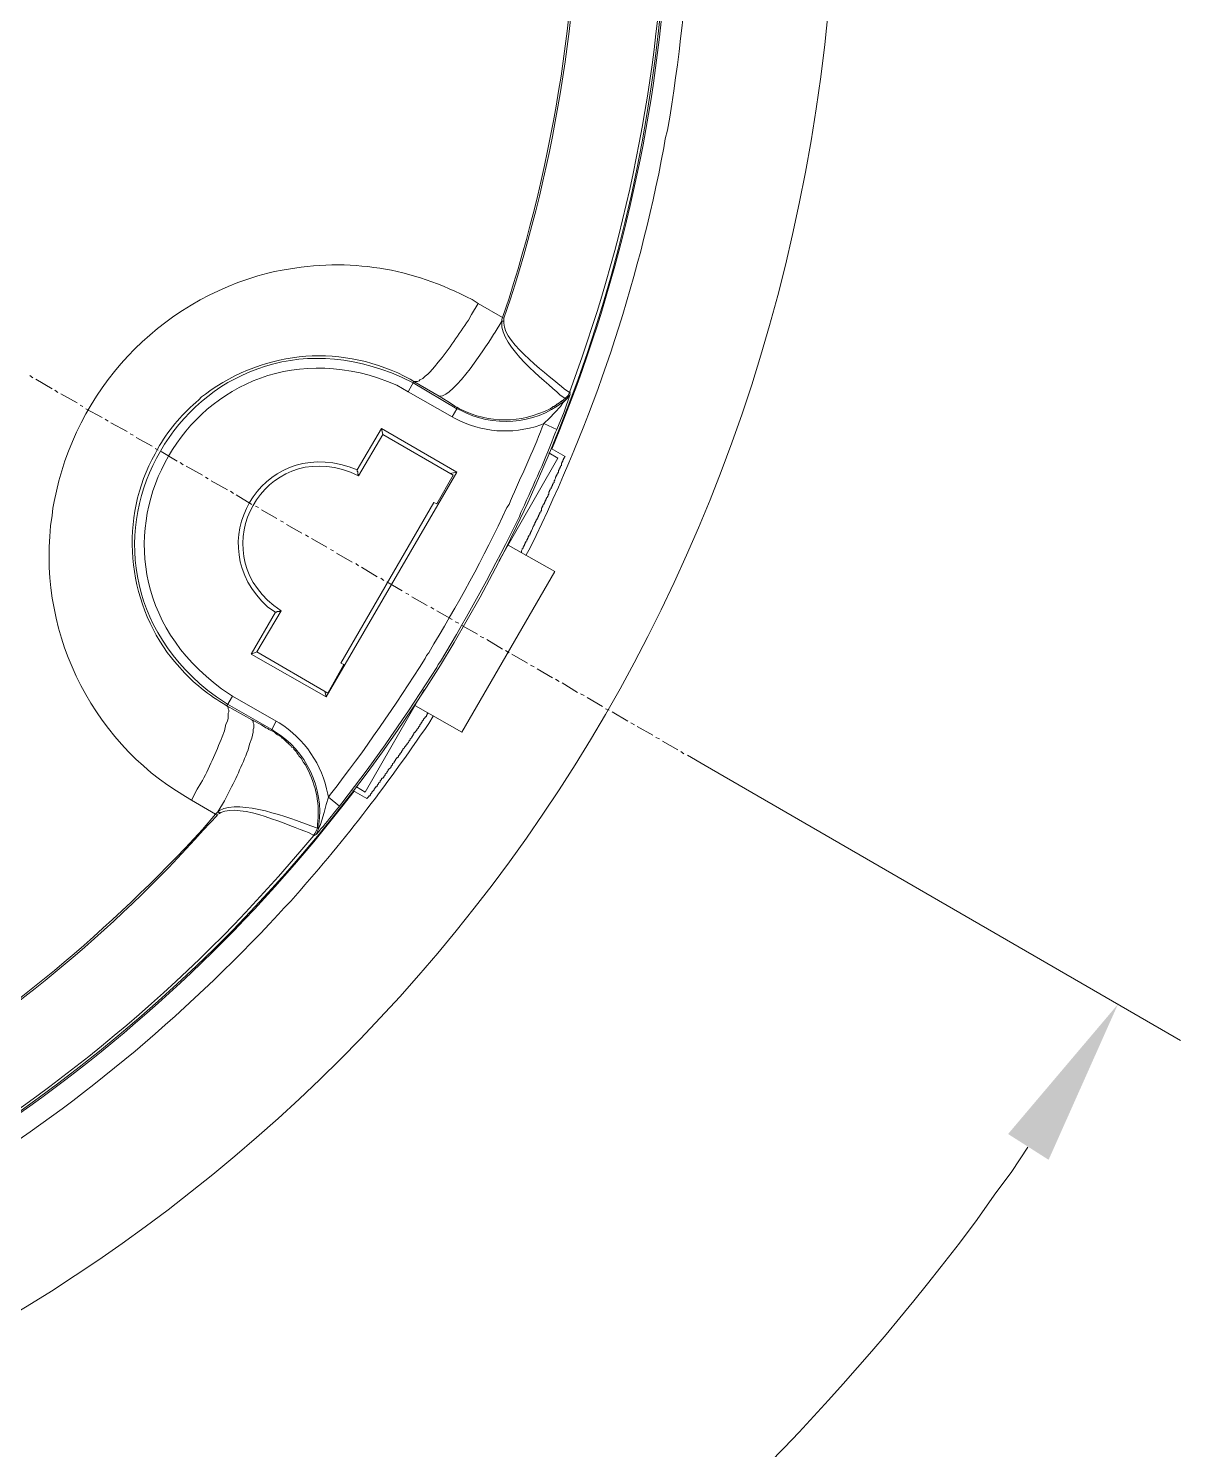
# Model space of a CAD drawing. Header units: millimetres. Extents: x 34 to 394, y 0 to 133.
# Drawn here: x 361.19 to 394.27, y 22.98 to 63.8 of the extents above; entities that cross this region are included whole.
import ezdxf

# ---------------------------------------------------------------- set-up
doc = ezdxf.new("R2010")
doc.units = ezdxf.units.MM

msp = doc.modelspace()

# ---------------------------------------------------------------- hatches: boundary and pattern name
h = msp.add_hatch(color=7)
h.dxf.hatch_style = 2
h.paths.add_polyline_path([(392.472898, 35.770995), (389.3191, 32.045697), (390.483196, 31.304899)])

# ---------------------------------------------------------------- linework, layer by layer
at = {"color": 7, "lineweight": 20}
for points in [[(374.100196, 55.900495), (374.798696, 55.498399)], [(374.7776, 55.392495), (374.7776, 55.434899), (374.798696, 55.498399)], [(374.7776, 55.392601), (374.8411, 55.392601)], [(374.8411, 55.477197), (374.798696, 55.498399)], [(374.8411, 55.477197), (374.8411, 55.392495)], [(361.3156, 53.762697), (361.230898, 53.826197)], [(361.865898, 53.445197), (361.400196, 53.720399)], [(372.089398, 53.360601), (372.258696, 53.656899)], [(373.486398, 52.873697), (372.2376, 53.614601)], [(372.978398, 53.233601), (372.258696, 53.656899)], [(362.035196, 53.339399), (361.9506, 53.402899)], [(362.5856, 53.043101), (362.119898, 53.297101)], [(372.089398, 53.360601), (373.359398, 52.640899)], [(372.978398, 53.233495), (373.232398, 53.085399), (373.422898, 52.958399), (373.4441, 52.937197), (373.486398, 52.915995)], [(375.9841, 52.450399), (376.153398, 52.598495), (376.3016, 52.767899), (376.470898, 52.937197), (376.534398, 53.042995), (376.6191, 53.127697)], [(376.2381, 52.916101), (376.259196, 52.937197), (376.280398, 52.937197), (376.3016, 52.958399), (376.322696, 52.958399), (376.322696, 52.979601), (376.343898, 52.979601), (376.3651, 53.000697), (376.386196, 53.000697), (376.386196, 53.021899), (376.407398, 53.021899), (376.4286, 53.043101), (376.449696, 53.043101), (376.449696, 53.064197), (376.470898, 53.064197), (376.470898, 53.085399), (376.4921, 53.085399), (376.513196, 53.106601), (376.534398, 53.106601), (376.576696, 53.148899), (376.597898, 53.170101)], [(376.3651, 52.280995), (376.576696, 52.788995), (376.7461, 53.296995)], [(376.724898, 53.339399), (376.6826, 53.254697), (376.597898, 53.169995)], [(376.724898, 53.339399), (376.6826, 53.254697), (376.597898, 53.169995)], [(376.597898, 53.170101), (376.6191, 53.127697)], [(376.7461, 53.296995), (376.724898, 53.254697), (376.6826, 53.212399), (376.661398, 53.169995), (376.6191, 53.127697)], [(376.724898, 53.339399), (376.7461, 53.297101)], [(362.754898, 52.937197), (362.670196, 52.979601)], [(363.305196, 52.619697), (362.8396, 52.873697)], [(373.486398, 52.873697), (373.359398, 52.640899)], [(373.486398, 52.873697), (373.486398, 52.916101)], [(363.4746, 52.513899), (363.389898, 52.577399)], [(364.024898, 52.217601), (363.559196, 52.471601)], [(370.628898, 51.116899), (371.327398, 52.302197)], [(371.327398, 52.302197), (373.486398, 51.053399)], [(371.327398, 52.302197), (371.369696, 52.132899)], [(375.9841, 52.450399), (376.3651, 52.281101)], [(364.194196, 52.111697), (364.1096, 52.154101)], [(364.7446, 51.794197), (364.278898, 52.048197)], [(370.671196, 50.947601), (371.369696, 52.132899)], [(371.369696, 52.132899), (373.3806, 50.968697)], [(364.913898, 51.688399), (364.829196, 51.730697)], [(365.464196, 51.370899), (364.9986, 51.646101)], [(374.692898, 48.492197), (376.386196, 51.455601)], [(376.386196, 51.455601), (376.132196, 51.603697)], [(376.195696, 51.730697), (376.597898, 51.497899)], [(365.6336, 51.265101), (365.548898, 51.328601)], [(366.183898, 50.968697), (365.718196, 51.222697)], [(373.486398, 51.053399), (369.739898, 44.597601)], [(370.671196, 50.947601), (370.671196, 50.989899), (370.6501, 50.989899), (370.6501, 51.074601), (370.628898, 51.074601), (370.628898, 51.116899)], [(373.486398, 51.053399), (373.295898, 51.011101)], [(366.353196, 50.862899), (366.2686, 50.905197)], [(366.9036, 50.545399), (366.437898, 50.799399)], [(372.914898, 50.143197), (373.3806, 50.968697)], [(367.072898, 50.439601), (366.988196, 50.503101)], [(367.6021, 50.122101), (367.1576, 50.397197)], [(367.7926, 50.037399), (367.707898, 50.079697)], [(368.321696, 49.719899), (367.877196, 49.973899)], [(372.830196, 50.185601), (370.163196, 45.571197)], [(372.830196, 50.185601), (372.914898, 50.143197)], [(368.512196, 49.614101), (368.4276, 49.656399)], [(369.041398, 49.296601), (368.596898, 49.550601)], [(369.231898, 49.190697), (369.147196, 49.254197)], [(369.7611, 48.894399), (369.3166, 49.148399)], [(369.9516, 48.788601), (369.866898, 48.830899)], [(370.480696, 48.471101), (370.036196, 48.725101)], [(374.9681, 48.957899), (376.3016, 48.195899)], [(370.671196, 48.365197), (370.5866, 48.428697)], [(371.200398, 48.047697), (370.755898, 48.322899)], [(373.6346, 43.581601), (376.3016, 48.195899)], [(371.390898, 47.941899), (371.306196, 48.005399)], [(371.9201, 47.645601), (371.4756, 47.899601)], [(372.1106, 47.539697), (372.025898, 47.582101)], [(372.639696, 47.222197), (372.195196, 47.476197)], [(367.580898, 45.825197), (368.279398, 47.031697)], [(367.750196, 45.888697), (368.448696, 47.074101)], [(368.279398, 47.031697), (368.321696, 47.031697), (368.321696, 47.052899), (368.406398, 47.052899), (368.406398, 47.074101), (368.448696, 47.074101)], [(372.830196, 47.116399), (372.7456, 47.179899)], [(373.359398, 46.820101), (372.914898, 47.074101)], [(373.549898, 46.714197), (373.4441, 46.756601)], [(374.0791, 46.396697), (373.6346, 46.650697)], [(374.2696, 46.290899), (374.163696, 46.333197)], [(374.798696, 45.973399), (374.354196, 46.248601)], [(367.580898, 45.825197), (367.750196, 45.888697)], [(369.739898, 44.597601), (367.580898, 45.825197)], [(367.750196, 45.888697), (369.782196, 44.703399)], [(374.989196, 45.867601), (374.883398, 45.931101)], [(375.518398, 45.571197), (375.073898, 45.825197)], [(370.247898, 45.528899), (369.782196, 44.703399)], [(370.247898, 45.528899), (370.163196, 45.571197)], [(375.708898, 45.465399), (375.6031, 45.507697)], [(376.2381, 45.147899), (375.7936, 45.401899)], [(376.4286, 45.042101), (376.322696, 45.105601)], [(376.957696, 44.724601), (376.513196, 44.999697)], [(366.882398, 44.343601), (367.051696, 44.618697)], [(368.3006, 43.899101), (367.051696, 44.618697)], [(369.739898, 44.597601), (369.6976, 44.766899)], [(370.861696, 41.867101), (372.5551, 44.809197)], [(377.148196, 44.639899), (377.042398, 44.682197)], [(377.677398, 44.322399), (377.232898, 44.576399)], [(366.882398, 44.343601), (367.6021, 43.941399)], [(366.9036, 44.385899), (368.1736, 43.666197)], [(373.6346, 43.581601), (372.3011, 44.343601)], [(377.867898, 44.216601), (377.7621, 44.258899)], [(378.3971, 43.899101), (377.9526, 44.174197)], [(368.131196, 43.644995), (368.088898, 43.666197), (368.067696, 43.687399), (368.004196, 43.708495), (367.877196, 43.793197), (367.6021, 43.941399)], [(368.3006, 43.899101), (368.1736, 43.666197)], [(378.5876, 43.793197), (378.481696, 43.856697)], [(379.116696, 43.496899), (378.672196, 43.750899)], [(368.131196, 43.645101), (368.1736, 43.666197)], [(379.307196, 43.391101), (379.201398, 43.433399)], [(379.836398, 43.073601), (379.391898, 43.327601)], [(380.005696, 42.967697), (379.9211, 43.031197)], [(380.6196, 42.629101), (380.1116, 42.925399)], [(380.6196, 42.628995), (394.2721, 34.733899)], [(366.564898, 41.231995), (365.866398, 41.634197)], [(369.528196, 40.829899), (369.5706, 40.935697), (369.612898, 41.062697), (369.676398, 41.274399), (369.739898, 41.507197), (369.803398, 41.718899)], [(370.120898, 41.464899), (369.803398, 41.718899)], [(370.501898, 41.909399), (370.9041, 41.676601)], [(370.607696, 42.015197), (370.861696, 41.867101)], [(366.564898, 41.231995), (366.607196, 41.274399), (366.628398, 41.295495)], [(366.564898, 41.232101), (366.607196, 41.189697)], [(366.670696, 41.253197), (366.628398, 41.231995), (366.607196, 41.189697)], [(366.670696, 41.253197), (366.670696, 41.274399), (366.6496, 41.274399), (366.6496, 41.295601), (366.628398, 41.295601)], [(369.3801, 40.639399), (369.422398, 40.681697), (369.464696, 40.766399), (369.485898, 40.829899)], [(369.3801, 40.618197), (369.422398, 40.681697), (369.464696, 40.766399), (369.485898, 40.829899)], [(369.4436, 40.639399), (369.485898, 40.723995), (369.5071, 40.787495), (369.528196, 40.829899)], [(369.528196, 40.829899), (369.485898, 40.829899)], [(369.4436, 40.639399), (369.3801, 40.639399)]]:
    msp.add_lwpolyline(points, dxfattribs=at)
for points in [[(376.597898, 53.169995), (376.597898, 53.191197), (376.6191, 53.191197), (376.6191, 53.169995)], [(376.724898, 53.339399), (376.724898, 53.360495), (376.7461, 53.360495), (376.7461, 53.339399)], [(369.485898, 40.829899), (369.485898, 40.850995), (369.5071, 40.850995), (369.5071, 40.829899)], [(369.3801, 40.618197), (369.3801, 40.639399), (369.401196, 40.639399), (369.401196, 40.618197)]]:
    msp.add_lwpolyline(points, close=True, dxfattribs=at)
for points, knots in [([(332.6771, 117.559101), (332.6771, 117.559101), (330.348696, 117.368601), (330.348696, 117.368601), (289.759214, 112.692108), (272.153098, 64.660003), (300.1016, 34.860899), (300.1016, 34.860899), (301.7526, 33.209899), (301.7526, 33.209899), (301.7526, 33.209899), (303.4671, 31.664697), (303.4671, 31.664697), (334.653008, 5.282599), (381.794702, 25.387405), (384.3026, 66.166399), (384.3026, 66.166399), (384.3661, 68.473601), (384.3661, 68.473601), (384.3661, 68.473601), (384.323696, 70.801899), (384.323696, 70.801899), (383.262611, 95.073292), (364.6811, 114.810892), (340.529898, 117.368601), (340.529898, 117.368601), (338.222696, 117.559101), (338.222696, 117.559101)], [0, 0, 0, 0, 1, 1, 1, 2, 2, 2, 3, 3, 3, 4, 4, 4, 5, 5, 5, 6, 6, 6, 7, 7, 7, 8, 8, 8, 9, 9, 9, 9]), ([(327.110196, 112.098101), (327.110196, 112.098101), (325.0571, 111.653601), (325.0571, 111.653601), (289.162596, 102.618892), (279.231584, 57.187817), (308.1026, 34.014197), (308.1026, 34.014197), (309.795898, 32.744197), (309.795898, 32.744197), (309.795898, 32.744197), (311.5316, 31.558899), (311.5316, 31.558899), (342.936901, 11.88801), (382.504491, 36.020797), (379.391898, 72.939697), (379.391898, 72.939697), (379.137898, 75.035197), (379.137898, 75.035197), (379.137898, 75.035197), (378.7781, 77.109601), (378.7781, 77.109601), (375.502487, 94.091194), (362.590186, 107.599091), (345.779196, 111.653601), (345.779196, 111.653601), (343.7261, 112.098101), (343.7261, 112.098101)], [0, 0, 0, 0, 1, 1, 1, 2, 2, 2, 3, 3, 3, 4, 4, 4, 5, 5, 5, 6, 6, 6, 7, 7, 7, 8, 8, 8, 9, 9, 9, 9]), ([(376.724898, 53.339399), (376.724898, 53.339399), (376.9366, 53.932101), (376.9366, 53.932101), (380.235001, 63.135297), (380.3402, 73.131608), (377.3176, 82.422399), (377.3176, 82.422399), (377.105898, 83.015101), (377.105898, 83.015101), (377.105898, 83.015101), (376.915398, 83.607697), (376.915398, 83.607697), (373.593289, 92.806413), (367.374911, 100.606294), (359.135398, 105.875101), (359.135398, 105.875101), (358.606196, 106.213697), (358.606196, 106.213697), (358.606196, 106.213697), (358.0771, 106.531197), (358.0771, 106.531197), (353.824999, 109.052218), (349.167697, 110.908111), (344.318696, 111.886399), (344.318696, 111.886399), (343.7261, 112.013399), (343.7261, 112.013399)], [0, 0, 0, 0, 1, 1, 1, 2, 2, 2, 3, 3, 3, 4, 4, 4, 5, 5, 5, 6, 6, 6, 7, 7, 7, 8, 8, 8, 9, 9, 9, 9]), ([(376.216898, 51.709601), (376.216898, 51.709601), (376.449696, 52.281101), (376.449696, 52.281101), (380.028309, 61.222607), (380.586086, 71.124303), (378.037196, 80.411601), (378.037196, 80.411601), (377.867898, 80.983101), (377.867898, 80.983101), (377.867898, 80.983101), (377.6986, 81.575697), (377.6986, 81.575697), (374.86149, 90.841088), (369.164905, 98.795909), (361.336696, 104.499197), (361.336696, 104.499197), (360.828696, 104.859101), (360.828696, 104.859101), (360.828696, 104.859101), (360.320696, 105.197697), (360.320696, 105.197697), (356.299805, 107.955396), (351.806792, 110.006094), (347.112696, 111.314899), (347.112696, 111.314899), (346.5201, 111.463101), (346.5201, 111.463101)], [0, 0, 0, 0, 1, 1, 1, 2, 2, 2, 3, 3, 3, 4, 4, 4, 5, 5, 5, 6, 6, 6, 7, 7, 7, 8, 8, 8, 9, 9, 9, 9]), ([(374.8411, 55.477197), (374.8411, 55.477197), (375.0316, 56.027601), (375.0316, 56.027601), (377.900389, 64.954607), (377.645683, 74.6482), (374.3331, 83.417197), (374.3331, 83.417197), (374.121398, 83.967601), (374.121398, 83.967601), (374.121398, 83.967601), (373.8886, 84.517899), (373.8886, 84.517899), (370.383012, 93.166211), (363.860186, 100.4673), (355.7276, 105.028399), (355.7276, 105.028399), (355.2196, 105.303601), (355.2196, 105.303601), (355.2196, 105.303601), (354.690398, 105.578697), (354.690398, 105.578697), (351.190807, 107.411801), (347.391108, 108.750205), (343.514398, 109.515697), (343.514398, 109.515697), (342.942898, 109.621601), (342.942898, 109.621601)], [0, 0, 0, 0, 1, 1, 1, 2, 2, 2, 3, 3, 3, 4, 4, 4, 5, 5, 5, 6, 6, 6, 7, 7, 7, 8, 8, 8, 9, 9, 9, 9]), ([(374.798696, 55.498399), (374.798696, 55.498399), (374.989196, 56.048697), (374.989196, 56.048697), (377.834701, 64.988121), (377.594883, 74.594613), (374.290696, 83.374899), (374.290696, 83.374899), (374.0791, 83.925197), (374.0791, 83.925197), (374.0791, 83.925197), (373.867398, 84.475601), (373.867398, 84.475601), (370.256717, 93.167622), (363.957905, 100.329399), (355.748696, 104.943697), (355.748696, 104.943697), (355.240696, 105.218899), (355.240696, 105.218899), (355.240696, 105.218899), (354.7116, 105.515197), (354.7116, 105.515197), (351.195816, 107.340505), (347.462016, 108.670512), (343.577898, 109.452197), (343.577898, 109.452197), (343.006398, 109.558101), (343.006398, 109.558101)], [0, 0, 0, 0, 1, 1, 1, 2, 2, 2, 3, 3, 3, 4, 4, 4, 5, 5, 5, 6, 6, 6, 7, 7, 7, 8, 8, 8, 9, 9, 9, 9]), ([(375.4761, 48.661495), (375.4761, 48.661495), (375.6031, 48.894399), (375.6031, 48.894399), (377.394788, 52.548507), (378.680698, 56.367608), (379.434196, 60.366697), (379.434196, 60.366697), (379.4766, 60.620697), (379.4766, 60.620697), (379.4766, 60.620697), (379.5401, 60.874697), (379.5401, 60.874697), (380.220608, 64.867119), (380.420316, 68.950521), (380.005696, 72.982101), (380.005696, 72.982101), (379.9846, 73.236101), (379.9846, 73.236101), (379.9846, 73.236101), (379.963398, 73.490101), (379.963398, 73.490101), (379.734798, 75.629592), (379.333689, 77.751621), (378.820398, 79.840101), (378.820398, 79.840101), (378.735696, 80.094101), (378.735696, 80.094101)], [0, 0, 0, 0, 1, 1, 1, 2, 2, 2, 3, 3, 3, 4, 4, 4, 5, 5, 5, 6, 6, 6, 7, 7, 7, 8, 8, 8, 9, 9, 9, 9]), ([(365.866398, 41.634197), (365.866398, 41.634197), (365.6971, 41.739995), (365.6971, 41.739995), (362.924901, 43.36182), (361.388907, 46.634822), (361.865898, 49.804495), (361.865898, 49.804495), (361.8871, 50.016197), (361.8871, 50.016197), (361.8871, 50.016197), (361.929398, 50.206697), (361.929398, 50.206697), (362.536916, 53.41059), (364.910687, 55.953094), (368.067696, 56.768399), (368.067696, 56.768399), (368.258196, 56.810697), (368.258196, 56.810697), (368.258196, 56.810697), (368.469898, 56.852995), (368.469898, 56.852995), (370.436316, 57.214592), (372.162105, 56.92542), (373.930898, 56.006399), (373.930898, 56.006399), (374.100196, 55.900495), (374.100196, 55.900495)], [0, 0, 0, 0, 1, 1, 1, 2, 2, 2, 3, 3, 3, 4, 4, 4, 5, 5, 5, 6, 6, 6, 7, 7, 7, 8, 8, 8, 9, 9, 9, 9]), ([(372.2376, 53.614601), (372.2376, 53.614601), (371.898898, 53.783899), (371.898898, 53.783899), (365.8622, 56.451922), (361.250689, 48.507402), (366.5861, 44.597601), (366.5861, 44.597601), (366.9036, 44.385899), (366.9036, 44.385899)], [0, 0, 0, 0, 1, 1, 1, 2, 2, 2, 3, 3, 3, 3]), ([(372.089398, 53.360601), (372.089398, 53.360601), (371.771898, 53.551101), (371.771898, 53.551101), (366.022714, 56.024708), (361.702914, 48.546913), (366.734196, 44.830399), (366.734196, 44.830399), (367.051696, 44.618697), (367.051696, 44.618697)], [0, 0, 0, 0, 1, 1, 1, 2, 2, 2, 3, 3, 3, 3]), ([(374.100196, 55.900495), (374.100196, 55.900495), (373.909696, 55.582995), (373.909696, 55.582995), (373.909696, 55.582995), (373.8251, 55.413697), (373.8251, 55.413697), (373.538997, 55.023913), (373.27399, 54.572992), (372.957196, 54.207197), (372.957196, 54.207197), (372.851398, 54.080197), (372.851398, 54.080197), (372.851398, 54.080197), (372.724398, 53.931995), (372.724398, 53.931995), (372.724398, 53.931995), (372.660898, 53.868495), (372.660898, 53.868495), (372.660898, 53.868495), (372.576196, 53.804995), (372.576196, 53.804995), (372.576196, 53.804995), (372.512696, 53.741495), (372.512696, 53.741495), (372.512696, 53.741495), (372.4281, 53.699197), (372.4281, 53.699197), (372.4281, 53.699197), (372.406898, 53.677995), (372.406898, 53.677995), (372.406898, 53.677995), (372.3646, 53.656899), (372.3646, 53.656899), (372.3646, 53.656899), (372.258696, 53.656899), (372.258696, 53.656899)], [0, 0, 0, 0, 1, 1, 1, 2, 2, 2, 3, 3, 3, 4, 4, 4, 5, 5, 5, 6, 6, 6, 7, 7, 7, 8, 8, 8, 9, 9, 9, 10, 10, 10, 11, 11, 11, 12, 12, 12, 12]), ([(374.7776, 55.392495), (374.7776, 55.392495), (374.5871, 55.074995), (374.5871, 55.074995), (374.406089, 54.768502), (373.384798, 53.193314), (372.9996, 53.233495), (372.9996, 53.233495), (372.978398, 53.233495), (372.978398, 53.233495)], [0, 0, 0, 0, 1, 1, 1, 2, 2, 2, 3, 3, 3, 3]), ([(376.597898, 53.169995), (376.597898, 53.169995), (376.449696, 53.275899), (376.449696, 53.275899), (376.004914, 53.677995), (374.745814, 54.65519), (374.7776, 55.350197), (374.7776, 55.350197), (374.7776, 55.392495), (374.7776, 55.392495)], [0, 0, 0, 0, 1, 1, 1, 2, 2, 2, 3, 3, 3, 3]), ([(376.724898, 53.339399), (376.724898, 53.339399), (376.576696, 53.445197), (376.576696, 53.445197), (376.202399, 53.779595), (374.830516, 54.743807), (374.8411, 55.328995), (374.8411, 55.328995), (374.8411, 55.392495), (374.8411, 55.392495)], [0, 0, 0, 0, 1, 1, 1, 2, 2, 2, 3, 3, 3, 3]), ([(372.258696, 53.656899), (372.258696, 53.656899), (372.152898, 53.720399), (372.152898, 53.720399), (370.245111, 54.754391), (368.015485, 54.583294), (366.2686, 53.296995), (366.2686, 53.296995), (366.162696, 53.212399), (366.162696, 53.212399), (366.162696, 53.212399), (366.0781, 53.127697), (366.0781, 53.127697), (365.641008, 52.753788), (365.244098, 52.314615), (364.956196, 51.815399), (364.956196, 51.815399), (364.892696, 51.709495), (364.892696, 51.709495), (364.892696, 51.709495), (364.829196, 51.582495), (364.829196, 51.582495), (363.78709, 49.748792), (363.997416, 47.37181), (365.294898, 45.719399), (365.294898, 45.719399), (365.3796, 45.613495), (365.3796, 45.613495), (365.3796, 45.613495), (365.464196, 45.528899), (365.464196, 45.528899), (365.823712, 45.076603), (366.285886, 44.708303), (366.7766, 44.406995), (366.7766, 44.406995), (366.882398, 44.343495), (366.882398, 44.343495)], [0, 0, 0, 0, 1, 1, 1, 2, 2, 2, 3, 3, 3, 4, 4, 4, 5, 5, 5, 6, 6, 6, 7, 7, 7, 8, 8, 8, 9, 9, 9, 10, 10, 10, 11, 11, 11, 12, 12, 12, 12]), ([(373.486398, 52.873697), (373.486398, 52.873697), (373.592196, 52.831399), (373.592196, 52.831399), (374.520389, 52.333594), (375.698702, 52.415509), (376.534398, 53.064197), (376.534398, 53.064197), (376.6191, 53.127697), (376.6191, 53.127697)], [0, 0, 0, 0, 1, 1, 1, 2, 2, 2, 3, 3, 3, 3]), ([(373.486398, 52.916101), (373.486398, 52.916101), (373.5711, 52.873697), (373.5711, 52.873697), (374.443484, 52.4359), (375.299005, 52.449694), (376.1746, 52.873697), (376.1746, 52.873697), (376.2381, 52.916101), (376.2381, 52.916101)], [0, 0, 0, 0, 1, 1, 1, 2, 2, 2, 3, 3, 3, 3]), ([(369.803398, 41.718899), (369.803398, 41.718899), (369.866898, 41.803601), (369.866898, 41.803601), (370.847585, 43.075012), (371.721803, 44.339297), (372.576196, 45.698197), (372.576196, 45.698197), (372.6186, 45.782899), (372.6186, 45.782899), (372.6186, 45.782899), (372.6821, 45.867601), (372.6821, 45.867601), (373.497016, 47.216905), (374.266389, 48.595914), (374.925696, 50.037399), (374.925696, 50.037399), (374.989196, 50.122101), (374.989196, 50.122101), (374.989196, 50.122101), (375.0316, 50.227899), (375.0316, 50.227899), (375.335694, 50.933419), (375.670798, 51.627721), (375.941696, 52.344601), (375.941696, 52.344601), (375.9841, 52.450399), (375.9841, 52.450399)], [0, 0, 0, 0, 1, 1, 1, 2, 2, 2, 3, 3, 3, 4, 4, 4, 5, 5, 5, 6, 6, 6, 7, 7, 7, 8, 8, 8, 9, 9, 9, 9]), ([(370.120898, 41.464899), (370.120898, 41.464899), (370.184398, 41.549601), (370.184398, 41.549601), (371.187698, 42.80609), (372.044207, 44.101207), (372.914898, 45.444197), (372.914898, 45.444197), (372.957196, 45.528899), (372.957196, 45.528899), (372.957196, 45.528899), (373.020696, 45.613601), (373.020696, 45.613601), (373.851205, 46.996102), (374.575811, 48.334505), (375.2856, 49.783399), (375.2856, 49.783399), (375.327898, 49.889197), (375.327898, 49.889197), (375.327898, 49.889197), (375.370196, 49.973899), (375.370196, 49.973899), (375.698314, 50.691414), (376.048305, 51.463009), (376.322696, 52.196399), (376.322696, 52.196399), (376.3651, 52.281101), (376.3651, 52.281101)], [0, 0, 0, 0, 1, 1, 1, 2, 2, 2, 3, 3, 3, 4, 4, 4, 5, 5, 5, 6, 6, 6, 7, 7, 7, 8, 8, 8, 9, 9, 9, 9]), ([(375.9841, 52.450399), (375.9841, 52.450399), (375.899398, 52.407995), (375.899398, 52.407995), (375.021016, 52.119811), (374.240989, 52.193894), (373.422898, 52.598495), (373.422898, 52.598495), (373.359398, 52.640899), (373.359398, 52.640899)], [0, 0, 0, 0, 1, 1, 1, 2, 2, 2, 3, 3, 3, 3]), ([(370.628898, 51.116899), (370.628898, 51.116899), (370.3961, 51.201601), (370.3961, 51.201601), (367.867001, 52.062308), (366.075983, 48.951196), (368.067696, 47.179899), (368.067696, 47.179899), (368.279398, 47.031697), (368.279398, 47.031697)], [0, 0, 0, 0, 1, 1, 1, 2, 2, 2, 3, 3, 3, 3]), ([(370.671196, 50.947601), (370.671196, 50.947601), (370.438398, 51.053399), (370.438398, 51.053399), (367.944612, 52.005899), (366.206793, 48.830899), (368.2371, 47.222197), (368.2371, 47.222197), (368.448696, 47.074101), (368.448696, 47.074101)], [0, 0, 0, 0, 1, 1, 1, 2, 2, 2, 3, 3, 3, 3]), ([(375.327898, 48.746197), (375.327898, 48.746197), (375.3491, 48.767399), (375.3491, 48.767399), (375.3491, 48.767399), (375.3491, 48.788601), (375.3491, 48.788601), (375.3491, 48.788601), (375.370196, 48.830899), (375.370196, 48.830899), (375.370196, 48.830899), (375.370196, 48.852101), (375.370196, 48.852101), (375.370196, 48.852101), (375.391398, 48.873197), (375.391398, 48.873197), (375.391398, 48.873197), (375.391398, 48.894399), (375.391398, 48.894399), (375.391398, 48.894399), (375.4126, 48.915601), (375.4126, 48.915601), (375.4126, 48.915601), (375.4126, 48.936697), (375.4126, 48.936697), (375.4126, 48.936697), (375.433696, 48.957899), (375.433696, 48.957899), (375.433696, 48.957899), (375.433696, 48.979101), (375.433696, 48.979101), (375.433696, 48.979101), (375.454898, 49.000197), (375.454898, 49.000197), (375.454898, 49.000197), (375.454898, 49.021399), (375.454898, 49.021399), (375.454898, 49.021399), (375.4761, 49.042601), (375.4761, 49.042601), (375.4761, 49.042601), (375.4761, 49.063697), (375.4761, 49.063697), (375.4761, 49.063697), (375.497196, 49.084899), (375.497196, 49.084899), (375.497196, 49.084899), (375.497196, 49.106101), (375.497196, 49.106101), (375.497196, 49.106101), (375.518398, 49.127197), (375.518398, 49.127197), (375.518398, 49.127197), (375.518398, 49.148399), (375.518398, 49.148399), (375.518398, 49.148399), (375.5396, 49.169601), (375.5396, 49.169601), (375.5396, 49.169601), (375.5396, 49.190697), (375.5396, 49.190697), (375.5396, 49.190697), (375.560696, 49.211899), (375.560696, 49.211899), (375.560696, 49.211899), (375.560696, 49.233101), (375.560696, 49.233101), (375.560696, 49.233101), (375.581898, 49.254197), (375.581898, 49.254197), (375.581898, 49.254197), (375.581898, 49.275399), (375.581898, 49.275399), (375.581898, 49.275399), (375.6031, 49.296601), (375.6031, 49.296601), (375.6031, 49.296601), (375.6031, 49.317697), (375.6031, 49.317697), (375.658098, 49.376611), (375.666917, 49.490911), (375.708898, 49.529399), (375.708898, 49.529399), (375.708898, 49.550601), (375.708898, 49.550601), (375.708898, 49.550601), (375.7301, 49.571697), (375.7301, 49.571697), (375.7301, 49.571697), (375.7301, 49.592899), (375.7301, 49.592899), (375.7301, 49.592899), (375.751196, 49.614101), (375.751196, 49.614101), (375.751196, 49.614101), (375.751196, 49.635197), (375.751196, 49.635197), (375.751196, 49.635197), (375.772398, 49.656399), (375.772398, 49.656399), (375.772398, 49.656399), (375.772398, 49.677601), (375.772398, 49.677601), (375.772398, 49.677601), (375.7936, 49.698697), (375.7936, 49.698697), (375.7936, 49.698697), (375.7936, 49.719899), (375.7936, 49.719899), (375.7936, 49.719899), (375.814696, 49.741101), (375.814696, 49.741101), (375.814696, 49.741101), (375.814696, 49.762197), (375.814696, 49.762197), (375.814696, 49.762197), (375.835898, 49.783399), (375.835898, 49.783399), (375.835898, 49.783399), (375.835898, 49.804601), (375.835898, 49.804601), (375.835898, 49.804601), (375.8571, 49.825697), (375.8571, 49.825697), (375.8571, 49.825697), (375.8571, 49.846899), (375.8571, 49.846899), (375.8571, 49.846899), (375.878196, 49.868101), (375.878196, 49.868101), (375.878196, 49.868101), (375.878196, 49.889197), (375.878196, 49.889197), (375.878196, 49.889197), (375.899398, 49.910399), (375.899398, 49.910399), (375.899398, 49.910399), (375.899398, 49.931601), (375.899398, 49.931601), (375.899398, 49.931601), (375.9206, 49.952697), (375.9206, 49.952697), (375.9206, 49.952697), (375.9206, 50.016197), (375.9206, 50.016197), (375.9206, 50.016197), (375.941696, 50.037399), (375.941696, 50.037399), (375.941696, 50.037399), (375.941696, 50.058601), (375.941696, 50.058601), (375.941696, 50.058601), (375.962898, 50.079697), (375.962898, 50.079697), (375.962898, 50.079697), (375.962898, 50.100899), (375.962898, 50.100899), (375.962898, 50.100899), (375.9841, 50.122101), (375.9841, 50.122101), (375.9841, 50.122101), (375.9841, 50.143197), (375.9841, 50.143197), (375.9841, 50.143197), (376.005196, 50.164399), (376.005196, 50.164399), (376.005196, 50.164399), (376.005196, 50.185601), (376.005196, 50.185601), (376.005196, 50.185601), (376.026398, 50.206697), (376.026398, 50.206697), (376.026398, 50.206697), (376.026398, 50.227899), (376.026398, 50.227899), (376.026398, 50.227899), (376.0476, 50.249101), (376.0476, 50.249101), (376.0476, 50.249101), (376.0476, 50.270197), (376.0476, 50.270197), (376.0476, 50.270197), (376.068696, 50.291399), (376.068696, 50.291399), (376.068696, 50.291399), (376.068696, 50.312601), (376.068696, 50.312601), (376.068696, 50.312601), (376.089898, 50.333697), (376.089898, 50.333697), (376.089898, 50.333697), (376.089898, 50.354899), (376.089898, 50.354899), (376.089898, 50.354899), (376.1111, 50.376101), (376.1111, 50.376101), (376.1111, 50.376101), (376.1111, 50.397197), (376.1111, 50.397197), (376.1111, 50.397197), (376.132196, 50.418399), (376.132196, 50.418399), (376.132196, 50.418399), (376.132196, 50.481899), (376.132196, 50.481899), (376.132196, 50.481899), (376.153398, 50.503101), (376.153398, 50.503101), (376.153398, 50.503101), (376.153398, 50.524197), (376.153398, 50.524197), (376.153398, 50.524197), (376.1746, 50.545399), (376.1746, 50.545399), (376.1746, 50.545399), (376.1746, 50.566601), (376.1746, 50.566601), (376.1746, 50.566601), (376.195696, 50.587697), (376.195696, 50.587697), (376.195696, 50.587697), (376.195696, 50.608899), (376.195696, 50.608899), (376.195696, 50.608899), (376.216898, 50.630101), (376.216898, 50.630101), (376.216898, 50.630101), (376.216898, 50.651197), (376.216898, 50.651197), (376.216898, 50.651197), (376.2381, 50.672399), (376.2381, 50.672399), (376.2381, 50.672399), (376.2381, 50.693601), (376.2381, 50.693601), (376.2381, 50.693601), (376.259196, 50.714697), (376.259196, 50.714697), (376.259196, 50.714697), (376.259196, 50.735899), (376.259196, 50.735899), (376.259196, 50.735899), (376.280398, 50.757101), (376.280398, 50.757101), (376.280398, 50.757101), (376.280398, 50.799399), (376.280398, 50.799399), (376.280398, 50.799399), (376.3016, 50.820601), (376.3016, 50.820601), (376.3016, 50.820601), (376.3016, 50.841697), (376.3016, 50.841697), (376.3016, 50.841697), (376.322696, 50.884101), (376.322696, 50.884101), (376.322696, 50.884101), (376.322696, 50.905197), (376.322696, 50.905197), (376.322696, 50.905197), (376.343898, 50.926399), (376.343898, 50.926399), (376.343898, 50.926399), (376.343898, 50.947601), (376.343898, 50.947601), (376.343898, 50.947601), (376.3651, 50.968697), (376.3651, 50.968697), (376.3651, 50.968697), (376.3651, 50.989899), (376.3651, 50.989899), (376.3651, 50.989899), (376.386196, 51.011101), (376.386196, 51.011101), (376.386196, 51.011101), (376.386196, 51.032197), (376.386196, 51.032197), (376.386196, 51.032197), (376.407398, 51.053399), (376.407398, 51.053399), (376.407398, 51.053399), (376.407398, 51.095697), (376.407398, 51.095697), (376.407398, 51.095697), (376.4286, 51.116899), (376.4286, 51.116899), (376.4286, 51.116899), (376.4286, 51.138101), (376.4286, 51.138101), (376.4286, 51.138101), (376.449696, 51.159197), (376.449696, 51.159197), (376.449696, 51.159197), (376.449696, 51.180399), (376.449696, 51.180399), (376.449696, 51.180399), (376.470898, 51.201601), (376.470898, 51.201601), (376.470898, 51.201601), (376.470898, 51.222697), (376.470898, 51.222697), (376.470898, 51.222697), (376.4921, 51.243899), (376.4921, 51.243899), (376.4921, 51.243899), (376.4921, 51.307399), (376.4921, 51.307399), (376.4921, 51.307399), (376.513196, 51.328601), (376.513196, 51.328601), (376.513196, 51.328601), (376.513196, 51.349697), (376.513196, 51.349697), (376.513196, 51.349697), (376.534398, 51.370899), (376.534398, 51.370899), (376.534398, 51.370899), (376.534398, 51.392101), (376.534398, 51.392101), (376.534398, 51.392101), (376.5556, 51.413197), (376.5556, 51.413197), (376.5556, 51.413197), (376.5556, 51.434399), (376.5556, 51.434399), (376.5556, 51.434399), (376.576696, 51.455601), (376.576696, 51.455601), (376.576696, 51.455601), (376.576696, 51.476697), (376.576696, 51.476697), (376.576696, 51.476697), (376.597898, 51.497899), (376.597898, 51.497899)], [0, 0, 0, 0, 1, 1, 1, 2, 2, 2, 3, 3, 3, 4, 4, 4, 5, 5, 5, 6, 6, 6, 7, 7, 7, 8, 8, 8, 9, 9, 9, 10, 10, 10, 11, 11, 11, 12, 12, 12, 13, 13, 13, 14, 14, 14, 15, 15, 15, 16, 16, 16, 17, 17, 17, 18, 18, 18, 19, 19, 19, 20, 20, 20, 21, 21, 21, 22, 22, 22, 23, 23, 23, 24, 24, 24, 25, 25, 25, 26, 26, 26, 27, 27, 27, 28, 28, 28, 29, 29, 29, 30, 30, 30, 31, 31, 31, 32, 32, 32, 33, 33, 33, 34, 34, 34, 35, 35, 35, 36, 36, 36, 37, 37, 37, 38, 38, 38, 39, 39, 39, 40, 40, 40, 41, 41, 41, 42, 42, 42, 43, 43, 43, 44, 44, 44, 45, 45, 45, 46, 46, 46, 47, 47, 47, 48, 48, 48, 49, 49, 49, 50, 50, 50, 51, 51, 51, 52, 52, 52, 53, 53, 53, 54, 54, 54, 55, 55, 55, 56, 56, 56, 57, 57, 57, 58, 58, 58, 59, 59, 59, 60, 60, 60, 61, 61, 61, 62, 62, 62, 63, 63, 63, 64, 64, 64, 65, 65, 65, 66, 66, 66, 67, 67, 67, 68, 68, 68, 69, 69, 69, 70, 70, 70, 71, 71, 71, 72, 72, 72, 73, 73, 73, 74, 74, 74, 75, 75, 75, 76, 76, 76, 77, 77, 77, 78, 78, 78, 79, 79, 79, 80, 80, 80, 81, 81, 81, 82, 82, 82, 83, 83, 83, 84, 84, 84, 85, 85, 85, 86, 86, 86, 87, 87, 87, 88, 88, 88, 89, 89, 89, 90, 90, 90, 91, 91, 91, 92, 92, 92, 93, 93, 93, 94, 94, 94, 95, 95, 95, 96, 96, 96, 97, 97, 97, 98, 98, 98, 99, 99, 99, 100, 100, 100, 101, 101, 101, 102, 102, 102, 103, 103, 103, 104, 104, 104, 105, 105, 105, 106, 106, 106, 107, 107, 107, 108, 108, 108, 109, 109, 109, 110, 110, 110, 111, 111, 111, 111]), ([(365.866398, 41.634197), (365.866398, 41.634197), (366.035696, 41.951697), (366.035696, 41.951697), (366.035696, 41.951697), (366.1416, 42.120995), (366.1416, 42.120995), (366.37789, 42.525702), (366.56839, 43.019908), (366.755398, 43.454495), (366.755398, 43.454495), (366.818898, 43.623899), (366.818898, 43.623899), (366.818898, 43.623899), (366.861196, 43.814399), (366.861196, 43.814399), (366.861196, 43.814399), (366.9036, 43.898995), (366.9036, 43.898995), (366.9036, 43.898995), (366.924696, 43.983697), (366.924696, 43.983697), (366.924696, 43.983697), (366.924696, 44.131899), (366.924696, 44.131899), (366.924696, 44.131899), (366.945898, 44.174197), (366.945898, 44.174197), (366.945898, 44.174197), (366.945898, 44.216495), (366.945898, 44.216495), (366.945898, 44.216495), (366.924696, 44.258899), (366.924696, 44.258899), (366.924696, 44.258899), (366.924696, 44.301197), (366.924696, 44.301197), (366.924696, 44.301197), (366.882398, 44.343495), (366.882398, 44.343495)], [0, 0, 0, 0, 1, 1, 1, 2, 2, 2, 3, 3, 3, 4, 4, 4, 5, 5, 5, 6, 6, 6, 7, 7, 7, 8, 8, 8, 9, 9, 9, 10, 10, 10, 11, 11, 11, 12, 12, 12, 13, 13, 13, 13]), ([(370.9041, 41.676495), (370.9041, 41.676495), (370.9676, 41.739995), (370.9676, 41.739995), (370.9676, 41.739995), (370.9676, 41.761197), (370.9676, 41.761197), (370.9676, 41.761197), (370.988696, 41.761197), (370.988696, 41.761197), (370.988696, 41.761197), (371.009898, 41.782399), (371.009898, 41.782399), (371.009898, 41.782399), (371.009898, 41.803495), (371.009898, 41.803495), (371.009898, 41.803495), (371.0311, 41.824697), (371.0311, 41.824697), (371.0311, 41.824697), (371.052196, 41.845899), (371.052196, 41.845899), (371.052196, 41.845899), (371.052196, 41.866995), (371.052196, 41.866995), (371.052196, 41.866995), (371.0946, 41.909399), (371.0946, 41.909399), (371.0946, 41.909399), (371.115696, 41.930495), (371.115696, 41.930495), (371.115696, 41.930495), (371.115696, 41.951697), (371.115696, 41.951697), (371.115696, 41.951697), (371.1581, 41.993995), (371.1581, 41.993995), (371.1581, 41.993995), (371.1581, 42.015197), (371.1581, 42.015197), (371.1581, 42.015197), (371.179196, 42.015197), (371.179196, 42.015197), (371.179196, 42.015197), (371.200398, 42.036399), (371.200398, 42.036399), (371.200398, 42.036399), (371.200398, 42.057495), (371.200398, 42.057495), (371.200398, 42.057495), (371.2216, 42.078697), (371.2216, 42.078697), (371.2216, 42.078697), (371.242696, 42.099899), (371.242696, 42.099899), (371.242696, 42.099899), (371.242696, 42.120995), (371.242696, 42.120995), (371.242696, 42.120995), (371.2851, 42.163399), (371.2851, 42.163399), (371.2851, 42.163399), (371.2851, 42.184495), (371.2851, 42.184495), (371.2851, 42.184495), (371.327398, 42.226899), (371.327398, 42.226899), (371.327398, 42.226899), (371.327398, 42.247995), (371.327398, 42.247995), (371.327398, 42.247995), (371.3486, 42.269197), (371.3486, 42.269197), (371.3486, 42.269197), (371.369696, 42.269197), (371.369696, 42.269197), (371.369696, 42.269197), (371.390898, 42.290399), (371.390898, 42.290399), (371.390898, 42.290399), (371.390898, 42.311495), (371.390898, 42.311495), (371.390898, 42.311495), (371.4121, 42.332697), (371.4121, 42.332697), (371.4121, 42.332697), (371.433196, 42.353899), (371.433196, 42.353899), (371.433196, 42.353899), (371.433196, 42.374995), (371.433196, 42.374995), (371.433196, 42.374995), (371.4756, 42.417399), (371.4756, 42.417399), (371.4756, 42.417399), (371.4756, 42.438495), (371.4756, 42.438495), (371.4756, 42.438495), (371.496696, 42.459697), (371.496696, 42.459697), (371.552117, 42.510215), (371.471014, 42.467494), (371.581398, 42.565495), (371.581398, 42.565495), (371.6026, 42.586697), (371.6026, 42.586697), (371.6026, 42.586697), (371.6026, 42.607899), (371.6026, 42.607899), (371.6026, 42.607899), (371.623696, 42.628995), (371.623696, 42.628995), (371.623696, 42.628995), (371.644898, 42.650197), (371.644898, 42.650197), (371.644898, 42.650197), (371.644898, 42.671399), (371.644898, 42.671399), (371.644898, 42.671399), (371.687196, 42.713697), (371.687196, 42.713697), (371.687196, 42.713697), (371.687196, 42.734899), (371.687196, 42.734899), (371.687196, 42.734899), (371.7296, 42.777197), (371.7296, 42.777197), (371.7296, 42.777197), (371.7296, 42.798399), (371.7296, 42.798399), (371.7296, 42.798399), (371.771898, 42.840697), (371.771898, 42.840697), (371.771898, 42.840697), (371.771898, 42.861899), (371.771898, 42.861899), (371.771898, 42.861899), (371.7931, 42.861899), (371.7931, 42.861899), (371.7931, 42.861899), (371.814196, 42.882995), (371.814196, 42.882995), (371.814196, 42.882995), (371.814196, 42.904197), (371.814196, 42.904197), (371.919394, 43.001599), (371.793805, 42.912699), (371.898898, 43.009995), (371.898898, 43.009995), (371.898898, 43.031197), (371.898898, 43.031197), (371.898898, 43.031197), (371.941196, 43.073495), (371.941196, 43.073495), (371.941196, 43.073495), (371.941196, 43.094697), (371.941196, 43.094697), (371.941196, 43.094697), (371.962398, 43.115899), (371.962398, 43.115899), (371.962398, 43.115899), (371.9836, 43.136995), (371.9836, 43.136995), (371.9836, 43.136995), (371.9836, 43.158197), (371.9836, 43.158197), (371.9836, 43.158197), (372.068196, 43.242899), (372.068196, 43.242899), (372.068196, 43.242899), (372.068196, 43.263995), (372.068196, 43.263995), (372.173394, 43.361397), (372.047805, 43.272497), (372.152898, 43.369899), (372.152898, 43.369899), (372.152898, 43.390995), (372.152898, 43.390995), (372.152898, 43.390995), (372.1741, 43.412197), (372.1741, 43.412197), (372.1741, 43.412197), (372.195196, 43.433399), (372.195196, 43.433399), (372.195196, 43.433399), (372.195196, 43.454495), (372.195196, 43.454495), (372.195196, 43.454495), (372.2376, 43.496899), (372.2376, 43.496899), (372.2376, 43.496899), (372.2376, 43.517995), (372.2376, 43.517995), (372.2376, 43.517995), (372.258696, 43.539197), (372.258696, 43.539197), (372.258696, 43.539197), (372.258696, 43.560399), (372.258696, 43.560399), (372.258696, 43.560399), (372.279898, 43.581495), (372.279898, 43.581495), (372.279898, 43.581495), (372.3011, 43.581495), (372.3011, 43.581495), (372.3011, 43.581495), (372.3011, 43.602697), (372.3011, 43.602697), (372.3011, 43.602697), (372.343398, 43.644995), (372.343398, 43.644995), (372.343398, 43.644995), (372.343398, 43.666197), (372.343398, 43.666197), (372.343398, 43.666197), (372.385696, 43.708495), (372.385696, 43.708495), (372.385696, 43.708495), (372.385696, 43.729697), (372.385696, 43.729697), (372.385696, 43.729697), (372.406898, 43.750899), (372.406898, 43.750899), (372.406898, 43.750899), (372.4281, 43.771995), (372.4281, 43.771995), (372.4281, 43.771995), (372.4281, 43.793197), (372.4281, 43.793197), (372.4281, 43.793197), (372.470398, 43.835495), (372.470398, 43.835495), (372.470398, 43.835495), (372.470398, 43.856697), (372.470398, 43.856697), (372.470398, 43.856697), (372.4916, 43.877899), (372.4916, 43.877899), (372.4916, 43.877899), (372.4916, 43.898995), (372.4916, 43.898995), (372.4916, 43.898995), (372.512696, 43.920197), (372.512696, 43.920197), (372.512696, 43.920197), (372.533898, 43.941399), (372.533898, 43.941399), (372.533898, 43.941399), (372.533898, 43.962601), (372.533898, 43.962601), (372.533898, 43.962601), (372.576196, 44.004899), (372.576196, 44.004899), (372.576196, 44.004899), (372.576196, 44.025995), (372.576196, 44.025995), (372.576196, 44.025995), (372.597398, 44.025995), (372.597398, 44.025995), (372.597398, 44.025995), (372.6186, 44.047197), (372.6186, 44.047197), (372.6186, 44.047197), (372.6186, 44.068399), (372.6186, 44.068399), (372.6186, 44.068399), (372.639696, 44.089495), (372.639696, 44.089495), (372.639696, 44.089495), (372.639696, 44.110697), (372.639696, 44.110697), (372.639696, 44.110697), (372.660898, 44.131899), (372.660898, 44.131899)], [0, 0, 0, 0, 1, 1, 1, 2, 2, 2, 3, 3, 3, 4, 4, 4, 5, 5, 5, 6, 6, 6, 7, 7, 7, 8, 8, 8, 9, 9, 9, 10, 10, 10, 11, 11, 11, 12, 12, 12, 13, 13, 13, 14, 14, 14, 15, 15, 15, 16, 16, 16, 17, 17, 17, 18, 18, 18, 19, 19, 19, 20, 20, 20, 21, 21, 21, 22, 22, 22, 23, 23, 23, 24, 24, 24, 25, 25, 25, 26, 26, 26, 27, 27, 27, 28, 28, 28, 29, 29, 29, 30, 30, 30, 31, 31, 31, 32, 32, 32, 33, 33, 33, 34, 34, 34, 35, 35, 35, 36, 36, 36, 37, 37, 37, 38, 38, 38, 39, 39, 39, 40, 40, 40, 41, 41, 41, 42, 42, 42, 43, 43, 43, 44, 44, 44, 45, 45, 45, 46, 46, 46, 47, 47, 47, 48, 48, 48, 49, 49, 49, 50, 50, 50, 51, 51, 51, 52, 52, 52, 53, 53, 53, 54, 54, 54, 55, 55, 55, 56, 56, 56, 57, 57, 57, 58, 58, 58, 59, 59, 59, 60, 60, 60, 61, 61, 61, 62, 62, 62, 63, 63, 63, 64, 64, 64, 65, 65, 65, 66, 66, 66, 67, 67, 67, 68, 68, 68, 69, 69, 69, 70, 70, 70, 71, 71, 71, 72, 72, 72, 73, 73, 73, 74, 74, 74, 75, 75, 75, 76, 76, 76, 77, 77, 77, 78, 78, 78, 79, 79, 79, 80, 80, 80, 81, 81, 81, 82, 82, 82, 83, 83, 83, 84, 84, 84, 85, 85, 85, 86, 86, 86, 87, 87, 87, 88, 88, 88, 89, 89, 89, 90, 90, 90, 91, 91, 91, 91]), ([(347.239696, 25.505197), (347.239696, 25.505197), (347.4726, 25.568697), (347.4726, 25.568697), (351.42999, 26.703195), (355.061202, 28.240707), (358.5851, 30.373495), (358.5851, 30.373495), (358.817898, 30.521697), (358.817898, 30.521697), (358.817898, 30.521697), (359.0296, 30.648697), (359.0296, 30.648697), (362.445512, 32.746702), (365.643089, 35.41162), (368.3641, 38.353399), (368.3641, 38.353399), (368.533398, 38.543899), (368.533398, 38.543899), (368.533398, 38.543899), (368.723898, 38.734399), (368.723898, 38.734399), (370.182599, 40.377991), (371.450905, 42.014209), (372.6821, 43.835495), (372.6821, 43.835495), (372.8091, 44.047197), (372.8091, 44.047197)], [0, 0, 0, 0, 1, 1, 1, 2, 2, 2, 3, 3, 3, 4, 4, 4, 5, 5, 5, 6, 6, 6, 7, 7, 7, 8, 8, 8, 9, 9, 9, 9]), ([(366.628398, 41.295495), (366.628398, 41.295495), (366.818898, 41.612995), (366.818898, 41.612995), (366.818898, 41.612995), (366.9036, 41.782399), (366.9036, 41.782399), (367.120205, 42.202522), (367.323017, 42.632205), (367.496196, 43.073495), (367.496196, 43.073495), (367.5386, 43.242899), (367.5386, 43.242899), (367.5386, 43.242899), (367.6021, 43.412197), (367.6021, 43.412197), (367.6021, 43.412197), (367.644398, 43.581495), (367.644398, 43.581495), (367.644398, 43.581495), (367.644398, 43.666197), (367.644398, 43.666197), (367.644398, 43.666197), (367.6656, 43.708495), (367.6656, 43.708495), (367.6656, 43.708495), (367.6656, 43.814399), (367.6656, 43.814399), (367.6656, 43.814399), (367.644398, 43.856697), (367.644398, 43.856697), (367.644398, 43.856697), (367.644398, 43.898995), (367.644398, 43.898995), (367.644398, 43.898995), (367.623196, 43.920197), (367.623196, 43.920197), (367.623196, 43.920197), (367.6021, 43.941399), (367.6021, 43.941399)], [0, 0, 0, 0, 1, 1, 1, 2, 2, 2, 3, 3, 3, 4, 4, 4, 5, 5, 5, 6, 6, 6, 7, 7, 7, 8, 8, 8, 9, 9, 9, 10, 10, 10, 11, 11, 11, 12, 12, 12, 13, 13, 13, 13]), ([(368.3006, 43.898995), (368.3006, 43.898995), (368.385196, 43.856697), (368.385196, 43.856697), (369.111989, 43.399497), (369.635793, 42.652314), (369.782196, 41.803495), (369.782196, 41.803495), (369.803398, 41.718899), (369.803398, 41.718899)], [0, 0, 0, 0, 1, 1, 1, 2, 2, 2, 3, 3, 3, 3]), ([(369.147196, 42.650197), (369.147196, 42.650197), (369.083696, 42.713697), (369.083696, 42.713697), (369.083696, 42.713697), (369.020196, 42.840697), (369.020196, 42.840697), (369.020196, 42.840697), (368.956696, 42.904197), (368.956696, 42.904197), (368.956696, 42.904197), (368.9356, 42.946601), (368.9356, 42.946601), (368.9356, 42.946601), (368.893196, 42.988899), (368.893196, 42.988899), (368.893196, 42.988899), (368.8721, 43.031197), (368.8721, 43.031197), (368.8721, 43.031197), (368.8086, 43.094697), (368.8086, 43.094697), (368.8086, 43.094697), (368.787398, 43.137101), (368.787398, 43.137101), (368.787398, 43.137101), (368.7451, 43.158197), (368.7451, 43.158197), (368.7451, 43.158197), (368.723898, 43.200601), (368.723898, 43.200601), (368.723898, 43.200601), (368.6816, 43.221697), (368.6816, 43.221697), (368.6816, 43.221697), (368.660398, 43.264101), (368.660398, 43.264101), (368.660398, 43.264101), (368.6181, 43.285197), (368.6181, 43.285197), (368.6181, 43.285197), (368.512196, 43.391101), (368.512196, 43.391101), (368.512196, 43.391101), (368.469898, 43.412197), (368.469898, 43.412197), (368.469898, 43.412197), (368.448696, 43.454601), (368.448696, 43.454601), (368.339687, 43.515208), (368.344309, 43.485892), (368.258196, 43.581601), (368.258196, 43.581601), (368.215898, 43.602697), (368.215898, 43.602697), (368.215898, 43.602697), (368.1736, 43.623899), (368.1736, 43.623899), (368.1736, 43.623899), (368.131196, 43.645101), (368.131196, 43.645101)], [0, 0, 0, 0, 1, 1, 1, 2, 2, 2, 3, 3, 3, 4, 4, 4, 5, 5, 5, 6, 6, 6, 7, 7, 7, 8, 8, 8, 9, 9, 9, 10, 10, 10, 11, 11, 11, 12, 12, 12, 13, 13, 13, 14, 14, 14, 15, 15, 15, 16, 16, 16, 17, 17, 17, 18, 18, 18, 19, 19, 19, 20, 20, 20, 20]), ([(369.528196, 40.829899), (369.528196, 40.829899), (369.528196, 40.935697), (369.528196, 40.935697), (369.679608, 41.967607), (369.152205, 43.071096), (368.258196, 43.602697), (368.258196, 43.602697), (368.1736, 43.666197), (368.1736, 43.666197)], [0, 0, 0, 0, 1, 1, 1, 2, 2, 2, 3, 3, 3, 3]), ([(369.485898, 40.829899), (369.485898, 40.829899), (369.485898, 40.935697), (369.485898, 40.935697), (369.572716, 41.461407), (369.442894, 42.081907), (369.1896, 42.544399), (369.1896, 42.544399), (369.147196, 42.650197), (369.147196, 42.650197)], [0, 0, 0, 0, 1, 1, 1, 2, 2, 2, 3, 3, 3, 3]), ([(307.3406, 34.627995), (307.3406, 34.627995), (307.7851, 34.268197), (307.7851, 34.268197), (314.787703, 28.626222), (323.488614, 25.218107), (332.465398, 24.637399), (332.465398, 24.637399), (333.036898, 24.594995), (333.036898, 24.594995), (333.036898, 24.594995), (333.608398, 24.573899), (333.608398, 24.573899), (342.612698, 24.187219), (351.626911, 26.619622), (359.2201, 31.474197), (359.2201, 31.474197), (359.685696, 31.791697), (359.685696, 31.791697), (359.685696, 31.791697), (360.1726, 32.109197), (360.1726, 32.109197), (363.958188, 34.665107), (367.383695, 37.834392), (370.184398, 41.443697), (370.184398, 41.443697), (370.544196, 41.888197), (370.544196, 41.888197)], [0, 0, 0, 0, 1, 1, 1, 2, 2, 2, 3, 3, 3, 4, 4, 4, 5, 5, 5, 6, 6, 6, 7, 7, 7, 8, 8, 8, 9, 9, 9, 9]), ([(366.628398, 41.295495), (366.628398, 41.295495), (366.670696, 41.337899), (366.670696, 41.337899), (367.293701, 41.667394), (368.699591, 41.116002), (369.295398, 40.893399), (369.295398, 40.893399), (369.485898, 40.829899), (369.485898, 40.829899)], [0, 0, 0, 0, 1, 1, 1, 2, 2, 2, 3, 3, 3, 3]), ([(304.123196, 41.316697), (304.123196, 41.316697), (304.525398, 40.872197), (304.525398, 40.872197), (310.771293, 33.933094), (319.1262, 29.341303), (328.316696, 27.727697), (328.316696, 27.727697), (328.888196, 27.643101), (328.888196, 27.643101), (328.888196, 27.643101), (329.480898, 27.558399), (329.480898, 27.558399), (338.593183, 26.194913), (348.178085, 28.050207), (356.150898, 32.659601), (356.150898, 32.659601), (356.6801, 32.955899), (356.6801, 32.955899), (356.6801, 32.955899), (357.166898, 33.273399), (357.166898, 33.273399), (360.450906, 35.259891), (363.650601, 37.901491), (366.2051, 40.766399), (366.2051, 40.766399), (366.607196, 41.189697), (366.607196, 41.189697)], [0, 0, 0, 0, 1, 1, 1, 2, 2, 2, 3, 3, 3, 4, 4, 4, 5, 5, 5, 6, 6, 6, 7, 7, 7, 8, 8, 8, 9, 9, 9, 9]), ([(304.271398, 41.232101), (304.271398, 41.232101), (304.6736, 40.787601), (304.6736, 40.787601), (310.884887, 33.930307), (319.284597, 29.33781), (328.401398, 27.770101), (328.401398, 27.770101), (328.9941, 27.685399), (328.9941, 27.685399), (328.9941, 27.685399), (329.5656, 27.600697), (329.5656, 27.600697), (338.699299, 26.272207), (348.161504, 28.10591), (356.150898, 32.723101), (356.150898, 32.723101), (356.658898, 33.019399), (356.658898, 33.019399), (356.658898, 33.019399), (357.166898, 33.336899), (357.166898, 33.336899), (360.479516, 35.330411), (363.566992, 37.9452), (366.183898, 40.787601), (366.183898, 40.787601), (366.564898, 41.232101), (366.564898, 41.232101)], [0, 0, 0, 0, 1, 1, 1, 2, 2, 2, 3, 3, 3, 4, 4, 4, 5, 5, 5, 6, 6, 6, 7, 7, 7, 8, 8, 8, 9, 9, 9, 9]), ([(366.670696, 41.253197), (366.670696, 41.253197), (366.7131, 41.274399), (366.7131, 41.274399), (367.281389, 41.557009), (368.704883, 40.88211), (369.231898, 40.702899), (369.231898, 40.702899), (369.3801, 40.618197), (369.3801, 40.618197)], [0, 0, 0, 0, 1, 1, 1, 2, 2, 2, 3, 3, 3, 3]), ([(369.422398, 40.639399), (369.422398, 40.639399), (369.464696, 40.660495), (369.464696, 40.660495), (369.628385, 40.855299), (369.795989, 41.049997), (369.9516, 41.253197), (369.9516, 41.253197), (370.120898, 41.464899), (370.120898, 41.464899)], [0, 0, 0, 0, 1, 1, 1, 2, 2, 2, 3, 3, 3, 3]), ([(301.3716, 40.702899), (301.3716, 40.702899), (301.773696, 40.237197), (301.773696, 40.237197), (308.142111, 32.711389), (316.975984, 27.468405), (326.6446, 25.526399), (326.6446, 25.526399), (327.258398, 25.399399), (327.258398, 25.399399), (327.258398, 25.399399), (327.893398, 25.293601), (327.893398, 25.293601), (337.607487, 23.576914), (347.733302, 25.260405), (356.404898, 29.950197), (356.404898, 29.950197), (356.955196, 30.246601), (356.955196, 30.246601), (356.955196, 30.246601), (357.5056, 30.564101), (357.5056, 30.564101), (361.811605, 33.079019), (365.764092, 36.334805), (368.977898, 40.152601), (368.977898, 40.152601), (369.3801, 40.618197), (369.3801, 40.618197)], [0, 0, 0, 0, 1, 1, 1, 2, 2, 2, 3, 3, 3, 4, 4, 4, 5, 5, 5, 6, 6, 6, 7, 7, 7, 8, 8, 8, 9, 9, 9, 9]), ([(280.945696, 31.664697), (280.945696, 31.664697), (281.411398, 30.966197), (281.411398, 30.966197), (289.153106, 19.9747), (299.926199, 11.59912), (312.5476, 6.941995), (312.5476, 6.941995), (313.330696, 6.645697), (313.330696, 6.645697), (313.330696, 6.645697), (314.1351, 6.370495), (314.1351, 6.370495), (326.766308, 2.035315), (340.624089, 1.685007), (353.462696, 5.354495), (353.462696, 5.354495), (354.2671, 5.587399), (354.2671, 5.587399), (354.2671, 5.587399), (355.071398, 5.841399), (355.071398, 5.841399), (367.861391, 9.8274), (379.163016, 17.665805), (387.392898, 28.235697), (387.392898, 28.235697), (387.9221, 28.912995), (387.9221, 28.912995), (387.9221, 28.912995), (388.4301, 29.590399), (388.4301, 29.590399), (388.4301, 29.590399), (388.916898, 30.288899), (388.916898, 30.288899), (388.916898, 30.288899), (389.424898, 30.966197), (389.424898, 30.966197), (389.424898, 30.966197), (389.8906, 31.664697), (389.8906, 31.664697)], [0, 0, 0, 0, 1, 1, 1, 2, 2, 2, 3, 3, 3, 4, 4, 4, 5, 5, 5, 6, 6, 6, 7, 7, 7, 8, 8, 8, 9, 9, 9, 10, 10, 10, 11, 11, 11, 12, 12, 12, 13, 13, 13, 13])]:
    msp.add_open_spline(points, degree=3, knots=knots, dxfattribs=at)

doc.saveas('drawing.dxf')
